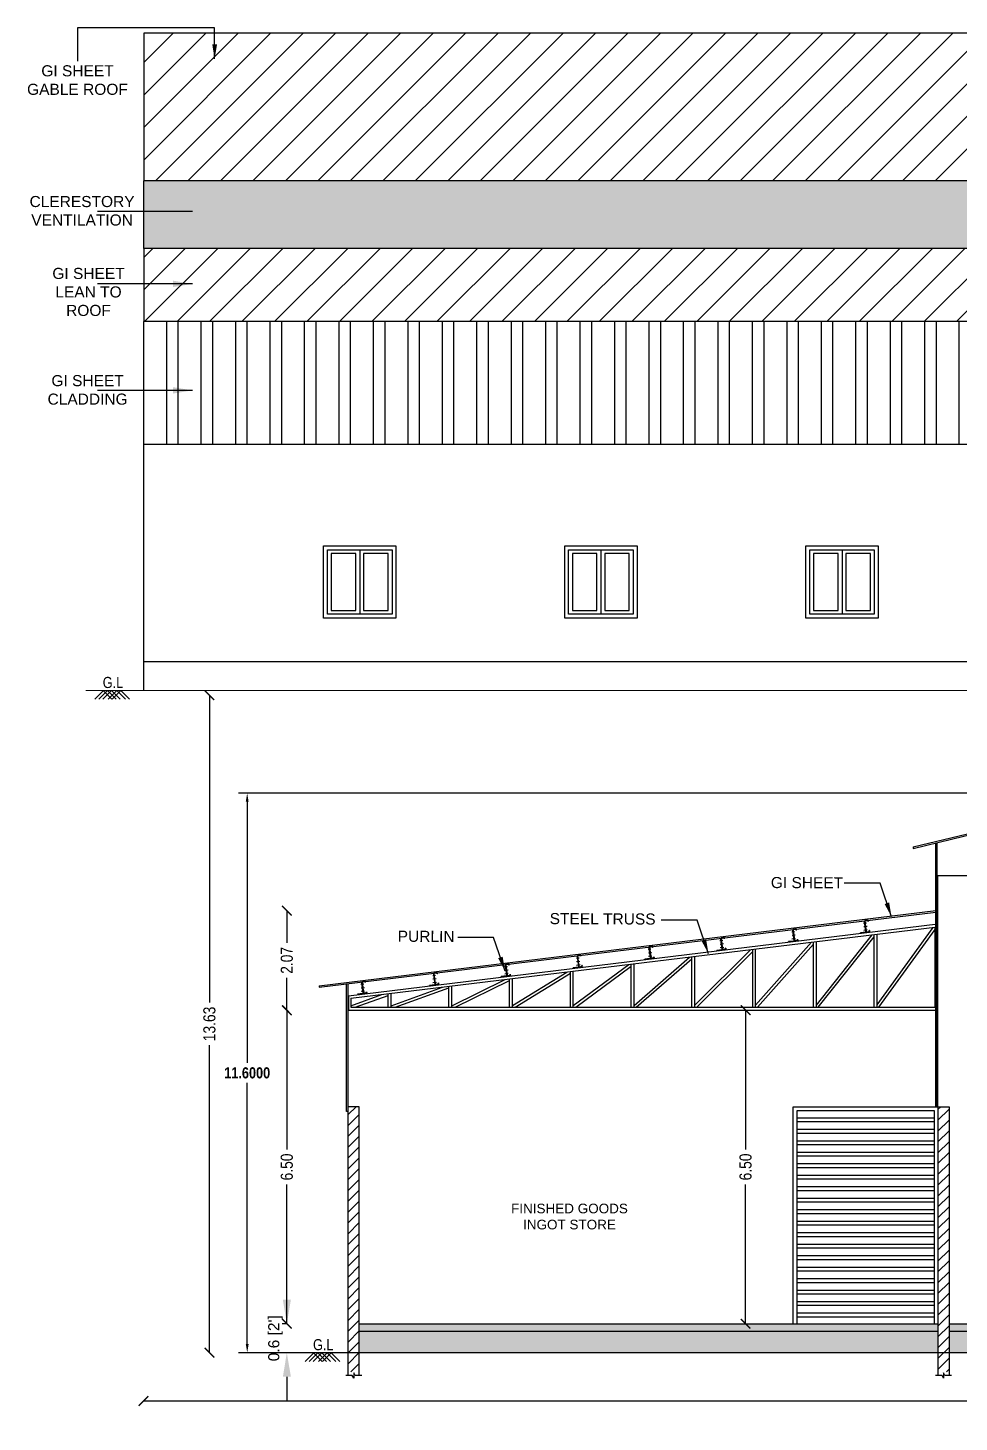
# Model space of a CAD drawing. Header units: metres. Extents: x -488 to 4759, y 38 to 2071.
# Drawn here: x 1116.27 to 1135.58, y 183.23 to 212.13 of the extents above; entities that cross this region are included whole.
import ezdxf

# ---------------------------------------------------------------- set-up
doc = ezdxf.new("R2010")
doc.units = ezdxf.units.M
doc.header["$MEASUREMENT"] = 0
doc.linetypes.add('DOT2', pattern=[0.125, 0, -0.125])
for name, color, linetype in [('0 @ 1', 7, 'Continuous'), ('BLK_1_HT_OF_BLDG', 5, 'Continuous'), ('BLK_1_PLINTH_HEIGHT', 7, 'Continuous')]:
    doc.layers.add(name, color=color, linetype=linetype)
doc.styles.add('2', font='swissc.ttf', dxfattribs={"height": 0.23})
doc.styles.add('Arial narrow 0.2m', font='ARIALN.TTF', dxfattribs={"height": 0.35})
doc.styles.add('CODE', font='swissc.ttf', dxfattribs={"height": 0.25})
doc.styles.add('sa1', font='', dxfattribs={"height": 72})
doc.styles.get("Standard").update_dxf_attribs({"font": 'arial.ttf', "height": 0.23})
doc.styles.get('sa1').set_extended_font_data('Abadi MT Condensed Light')
doc.dimstyles.new('OUTER', dxfattribs={"dimscale": 0, "dimtxt": 0.3, "dimasz": 0.18, "dimexe": 0.18, "dimexo": 0.0625, "dimgap": 0.09, "dimtad": 0, "dimzin": 0, "dimdsep": 46, "dimtxsty": 'CODE', "dimcen": 0.09, "dimse1": 1, "dimse2": 1, "dimclrd": 8, "dimclrt": 1, "dimadec": 0, "dimazin": 0, "dimtfac": 1, "dimtofl": 0, "dimtmove": 0, "dimatfit": 3, "dimfxl": 0, "dimtolj": 1, "dimtzin": 0, "dimarcsym": 0})
doc.dimstyles.new('size 0.2m', dxfattribs={"dimtxt": 0.35, "dimasz": 0.15, "dimexe": 0.15, "dimexo": 0.1, "dimgap": 0.05, "dimtad": 1, "dimtoh": 1, "dimdsep": 46, "dimtxsty": 'Arial narrow 0.2m', "dimblk": 'OBLIQUE', "dimcen": 0.15, "dimse1": 1, "dimse2": 1, "dimclrd": 251, "dimclrt": 47, "dimadec": 0, "dimazin": 0, "dimtfac": 1, "dimtmove": 1, "dimatfit": 3, "dimfxl": 0, "dimarcsym": 0})
doc.dimstyles.new('STANDARD$0', dxfattribs={"dimtxt": 0.23, "dimasz": 3, "dimexe": 3, "dimexo": 1, "dimgap": 1.5, "dimtad": 1, "dimdec": 1, "dimzin": 1, "dimdsep": 46, "dimlunit": 4, "dimtxsty": 'Standard', "dimblk": 'OBLIQUE', "dimcen": 0.09375, "dimdle": 1, "dimclrd": 8, "dimclre": 8, "dimclrt": 7, "dimadec": 1, "dimazin": 0, "dimtfac": 1, "dimtdec": 1, "dimtix": 1, "dimtmove": 2, "dimatfit": 3, "dimldrblk": 'ARCHTICK', "dimfxl": 0, "dimfrac": 2, "dimtolj": 1, "dimtzin": 0, "dimarcsym": 0})

# ---------------------------------------------------------------- blocks, each defined once
blk = doc.blocks.new('_ArchTick')
at = {"const_width": 0.15}
blk.add_lwpolyline([(-0.5, -0.5), (0.5, 0.5)], dxfattribs=at)
blk = doc.blocks.new('*D174')
at = {"color": 0, "lineweight": -2}
for p, q in [((1118.667, 183.668), (1155.042, 183.668)), ((1192.317, 183.668), (1155.942, 183.668))]:
    blk.add_line(p, q, dxfattribs=at)
at = {"layer": 'Defpoints', "color": 0, "lineweight": -2}
for p in [(1192.317, 183.668), (1118.667, 179.304), (1192.317, 179.304)]:
    blk.add_point(p, dxfattribs=at)
at = {"color": 0, "lineweight": -2, "xscale": 0.2, "yscale": 0.2, "zscale": 0.2, "rotation": 180}
blk.add_blockref('_ArchTick', (1118.667, 183.668), dxfattribs=at)
at = {"color": 0, "lineweight": -2, "xscale": 0.2, "yscale": 0.2, "zscale": 0.2}
blk.add_blockref('_ArchTick', (1192.317, 183.668), dxfattribs=at)
at = {"color": 0, "lineweight": -2, "insert": (1155.492, 183.668), "char_height": 0.25, "attachment_point": 5, "style": 'CODE'}
blk.add_mtext('\\A1;{\\fSwis721 Cn BT|b1|i0|c0|p34;73.65}', dxfattribs=at)
blk = doc.blocks.new('_OBLIQUE')
at = {"color": 0, "linetype": 'ByBlock'}
blk.add_line((-0.5, -0.5), (0.5, 0.5), dxfattribs=at)
blk = doc.blocks.new('*D175')
at = {"color": 0, "lineweight": -2}
for p, q in [((1121.637, 191.769), (1121.637, 188.883)), ((1121.637, 185.269), (1121.637, 188.154))]:
    blk.add_line(p, q, dxfattribs=at)
at = {"layer": 'Defpoints', "color": 0, "lineweight": -2}
for p in [(1121.637, 191.769), (1122.907, 191.769), (1123.392, 185.269)]:
    blk.add_point(p, dxfattribs=at)
at = {"color": 0, "lineweight": -2, "xscale": 0.2, "yscale": 0.2, "zscale": 0.2}
for p, rotation in [((1121.637, 191.769), 90), ((1121.637, 185.269), 270)]:
    blk.add_blockref('_ArchTick', p, dxfattribs=dict(at, rotation=rotation))
at = {"color": 0, "lineweight": -2, "insert": (1121.637, 188.519), "char_height": 0.25, "attachment_point": 5, "rotation": 90, "style": 'CODE'}
blk.add_mtext('\\A1;6.50', dxfattribs=at)
blk = doc.blocks.new('*D176')
at = {"color": 0, "lineweight": -2}
for p, q in [((1121.637, 193.835), (1121.637, 193.166)), ((1121.637, 191.769), (1121.637, 192.437))]:
    blk.add_line(p, q, dxfattribs=at)
at = {"layer": 'Defpoints', "color": 0, "lineweight": -2}
for p in [(1121.637, 193.835), (1135.094, 193.835), (1122.907, 191.769)]:
    blk.add_point(p, dxfattribs=at)
at = {"color": 0, "lineweight": -2, "xscale": 0.2, "yscale": 0.2, "zscale": 0.2}
for p, rotation in [((1121.637, 193.835), 90), ((1121.637, 191.769), 270)]:
    blk.add_blockref('_ArchTick', p, dxfattribs=dict(at, rotation=rotation))
at = {"color": 0, "lineweight": -2, "insert": (1121.637, 192.802), "char_height": 0.25, "attachment_point": 5, "rotation": 90, "style": 'CODE'}
blk.add_mtext('\\A1;2.07', dxfattribs=at)
blk = doc.blocks.new('*D177')
at = {"color": 0, "lineweight": -2}
for p, q in [((1120.032, 198.299), (1120.032, 191.926)), ((1120.032, 184.669), (1120.032, 191.042))]:
    blk.add_line(p, q, dxfattribs=at)
at = {"layer": 'Defpoints', "color": 0, "lineweight": -2}
for p in [(1147.617, 198.299), (1120.032, 184.669), (1147.617, 184.669)]:
    blk.add_point(p, dxfattribs=at)
at = {"color": 0, "lineweight": -2, "xscale": 0.2, "yscale": 0.2, "zscale": 0.2}
for p, rotation in [((1120.032, 198.299), 90), ((1120.032, 184.669), 270)]:
    blk.add_blockref('_ArchTick', p, dxfattribs=dict(at, rotation=rotation))
at = {"color": 0, "lineweight": -2, "insert": (1120.032, 191.484), "char_height": 0.25, "attachment_point": 5, "rotation": 90, "style": 'CODE'}
blk.add_mtext('\\A1;13.63', dxfattribs=at)
blk = doc.blocks.new('*D10')
at = {"layer": 'BLK_1_PLINTH_HEIGHT', "color": 4, "lineweight": -2, "ltscale": 400}
for p, q in [((1121.637, 185.769), (1121.637, 186.269)), ((1121.637, 184.169), (1121.637, 183.669))]:
    blk.add_line(p, q, dxfattribs=at)
at = {"layer": 'BLK_1_PLINTH_HEIGHT', "color": 0, "linetype": 'DOT2', "lineweight": -2, "ltscale": 400}
for p, q in [((1121.637, 185.269), (1121.457, 185.269)), ((1121.637, 184.669), (1121.457, 184.669))]:
    blk.add_line(p, q, dxfattribs=at)
at = {"layer": 'BLK_1_PLINTH_HEIGHT', "color": 4, "lineweight": -2, "ltscale": 400}
for points in [[(1121.554, 185.769), (1121.721, 185.769), (1121.637, 185.269)], [(1121.554, 184.169), (1121.721, 184.169), (1121.637, 184.669)]]:
    blk.add_solid(points, dxfattribs=at)
at = {"layer": 'Defpoints', "color": 0, "lineweight": -2, "ltscale": 400}
for p in [(1123.397, 185.269), (1121.637, 184.669), (1122.339, 184.669)]:
    blk.add_point(p, dxfattribs=at)
at = {"layer": 'BLK_1_PLINTH_HEIGHT', "color": 1, "lineweight": 0, "ltscale": 400, "insert": (1121.4, 184.969), "char_height": 0.23, "attachment_point": 5, "rotation": 90}
blk.add_mtext("0.6 [2']", dxfattribs=at)
blk = doc.blocks.new('*D11')
at = {"layer": 'BLK_1_HT_OF_BLDG', "color": 0, "lineweight": -2}
for p, q in [((1147.554, 196.269), (1120.635, 196.269)), ((1120.815, 196.089), (1120.815, 190.677)), ((1120.815, 184.849), (1120.815, 190.261)), ((1147.554, 184.669), (1120.635, 184.669))]:
    blk.add_line(p, q, dxfattribs=at)
for points in [[(1120.785, 196.089), (1120.845, 196.089), (1120.815, 196.269)], [(1120.785, 184.849), (1120.845, 184.849), (1120.815, 184.669)]]:
    blk.add_solid(points, dxfattribs=at)
at = {"layer": 'Defpoints', "color": 0, "lineweight": -2}
for p in [(1147.617, 196.269), (1120.815, 184.669), (1147.617, 184.669)]:
    blk.add_point(p, dxfattribs=at)
at = {"layer": 'BLK_1_HT_OF_BLDG', "color": 0, "lineweight": 0, "insert": (1120.815, 190.469), "char_height": 0.23, "attachment_point": 5}
blk.add_mtext('\\A1;{\\fSwis721 Cn BT|b1|i0|c0|p34;11.6000}', dxfattribs=at)
blk = doc.blocks.new('*D185')
at = {"color": 0, "lineweight": -2}
for p, q in [((1131.148, 191.769), (1131.148, 188.883)), ((1131.148, 185.269), (1131.148, 188.154))]:
    blk.add_line(p, q, dxfattribs=at)
at = {"layer": 'Defpoints', "color": 0, "lineweight": -2}
for p in [(1131.148, 191.769), (1131.148, 185.269), (1131.148, 185.269)]:
    blk.add_point(p, dxfattribs=at)
at = {"color": 0, "lineweight": -2, "xscale": 0.2, "yscale": 0.2, "zscale": 0.2}
for p, rotation in [((1131.148, 191.769), 90), ((1131.148, 185.269), 270)]:
    blk.add_blockref('_ArchTick', p, dxfattribs=dict(at, rotation=rotation))
at = {"color": 0, "lineweight": -2, "insert": (1131.148, 188.519), "char_height": 0.25, "attachment_point": 5, "rotation": 90, "style": 'CODE'}
blk.add_mtext('\\A1;6.50', dxfattribs=at)

msp = doc.modelspace()

# ---------------------------------------------------------------- hatches: boundary and pattern name
h = msp.add_hatch()
h.set_pattern_fill('ANSI31', color=256, scale=0.15)
h.set_pattern_definition([(45, (770.21773, 172.78225), (-0.3367596, 0.3367596), [])])
h.paths.add_polyline_path([(1192.31717, 207.56159), (1118.66857, 207.56159), (1118.66857, 206.0438), (1192.31717, 206.0438)])
h.paths.add_polyline_path([(1118.66857, 212.02648), (1118.66857, 208.96361), (1192.31717, 208.96361), (1192.31717, 212.02648)])
h = msp.add_hatch()
h.set_pattern_fill('HEX', color=256, scale=0.1)
h.set_pattern_definition([(0, (1297.85915, 177.25016), (0, 0.5499261), [0.3175, -0.635]), (120, (1297.85915, 177.25016), (-0.47625, -0.274963), [0.3175, -0.635]), (60, (1298.17665, 177.25016), (-0.47625, 0.274963), [0.3175, -0.635])])
h.paths.add_polyline_path([(1118.66857, 208.96361), (1192.31717, 208.96361), (1192.31717, 207.56159), (1118.66857, 207.56159)])
h = msp.add_hatch()
h.set_pattern_fill('ANSI32', color=256, scale=0.075, angle=45)
h.set_pattern_definition([(90, (1297.7419, 177.29616), (-0.714375, 1e-16), []), (90, (1297.98004, 177.5343), (-0.714375, 1e-16), [])])
h.paths.add_polyline_path([(1118.66857, 206.0438), (1142.37717, 206.0438), (1142.37717, 203.49561), (1118.66857, 203.49561)])
h.paths.add_polyline_path([(1148.37717, 206.0438), (1192.31717, 206.0438), (1192.31717, 203.49561), (1148.37717, 203.49561)])
at = {"lineweight": -2}
h = msp.add_hatch(dxfattribs=at)
h.set_pattern_fill('ANSI31', color=256, scale=0.05)
h.set_pattern_definition([(45, (1129.13165, 115.23146), (-0.1122532, 0.1122532), [])])
h.paths.add_polyline_path([(1123.13665, 185.26859), (1122.90665, 185.26859), (1122.90665, 184.27203), (1123.13665, 184.27203)])
h.paths.add_polyline_path([(1135.36665, 185.26859), (1135.13665, 185.26859), (1135.13665, 184.27483), (1135.36665, 184.27483)])
h.paths.add_polyline_path([(1160.09665, 185.26859), (1159.86665, 185.26859), (1159.86665, 184.27361), (1160.09665, 184.27361)])
h.paths.add_polyline_path([(1179.59665, 185.26859), (1179.36665, 185.26859), (1179.36665, 184.29369), (1179.59665, 184.29369)])
h.paths.add_polyline_path([(1179.59665, 189.76859), (1179.36665, 189.76859), (1179.36665, 185.26859), (1179.59665, 185.26859)])
h.paths.add_polyline_path([(1185.82665, 185.26859), (1185.59665, 185.26859), (1185.59665, 184.26898), (1185.82665, 184.26898)])
h.paths.add_polyline_path([(1123.13665, 189.76859), (1122.90665, 189.76859), (1122.90665, 185.26859), (1123.13665, 185.26859)])
h.paths.add_polyline_path([(1135.36665, 189.7686), (1135.13665, 189.76859), (1135.13665, 185.26859), (1135.36665, 185.2686)])
h.paths.add_polyline_path([(1185.82665, 189.76859), (1185.59665, 189.76859), (1185.59665, 185.26859), (1185.82665, 185.26859)])
h.paths.add_polyline_path([(1160.09665, 189.76859), (1159.86665, 189.76859), (1159.86665, 185.26859), (1160.09665, 185.26859)])
h = msp.add_hatch(dxfattribs=at)
h.set_pattern_fill('AR-CONC', color=256, scale=0.0025)
h.set_pattern_definition([(50, (776.07946, 81.37365), (0.45546167, -0.0398477), [0.047625, -0.523875]), (355, (776.07946, 81.37365), (-0.08810855, 0.4776421), [0.0381, -0.41910146]), (100.45144, (776.1174, 81.37033), (0.3673531, 0.4377944), [0.040475, -0.4452256]), (46.1842, (776.07946, 81.50065), (0.6776976, -0.1051058), [0.0714375, -0.7858125]), (96.63556, (776.13594, 81.4919), (0.5935103, 0.6185653), [0.0607126, -0.667839]), (351.18415, (776.07946, 81.50065), (0.5935103, 0.6185653), [0.0571499, -0.6286493]), (21, (776.14296, 81.4689), (0.37903598, -0.255663), [0.047625, -0.523875]), (326, (776.14296, 81.4689), (0.15450507, 0.4604699), [0.0381, -0.4191]), (71.45144, (776.17455, 81.4476), (0.53354105, 0.2048069), [0.040475, -0.44522484]), (37.5, (776.07946, 81.37365), (0.00772151, 0.2113876), [0, -0.41402, 0, -0.42545, 0, -0.4206875]), (7.5, (776.07946, 81.37365), (0.16704916, 0.25045144), [0, -0.24257, 0, -0.404495, 0, -0.1603375]), (327.5, (775.93786, 81.37365), (0.33897649, -0.01432186), [0, -0.15875, 0, -0.4953, 0, -0.657225]), (317.5, (775.87436, 81.37365), (0.37032295, 0.06356623), [0, -0.206375, 0, -0.32893, 0, -0.466725])])
h.paths.add_polyline_path([(1179.59665, 185.26859), (1179.59665, 185.11859), (1185.59665, 185.11859), (1185.59665, 185.26859)])
h.paths.add_polyline_path([(1160.09665, 185.26859), (1160.09665, 185.11859), (1179.36665, 185.11859), (1179.36665, 185.26859)])
h.paths.add_polyline_path([(1159.86665, 185.11859), (1159.86665, 185.26859), (1135.36665, 185.26859), (1135.36665, 185.11859)])
h.paths.add_polyline_path([(1123.13525, 185.26859), (1123.13525, 185.11859), (1135.13665, 185.11859), (1135.13665, 185.26859)])
h = msp.add_hatch(dxfattribs=at)
h.set_pattern_fill('AR-SAND', color=256, scale=0.0025)
h.set_pattern_definition([(37.5, (776.07946, 81.37365), (-0.004000078, 0.12235331), [0, -0.09652, 0, -0.10795, 0, -0.1031875]), (7.5, (776.07946, 81.37365), (0.11238082, 0.179206275), [0, -0.05207, 0, -0.086995, 0, -0.0333375]), (327.5, (776.00136, 81.37365), (0.197748093, 0.000359296), [0, -0.03175, 0, -0.1143, 0, -0.149225]), (317.5, (776.00136, 81.37365), (0.19088911, 0.05573233), [0, -0.015875, 0, -0.07493, 0, -0.085725])])
h.paths.add_polyline_path([(1185.59665, 184.66859), (1185.59665, 185.11859), (1179.59665, 185.11859), (1179.59665, 184.66859)])
h.paths.add_polyline_path([(1179.36665, 184.66859), (1179.36665, 185.11859), (1159.86665, 185.11859), (1159.86665, 184.66859)])
h.paths.add_polyline_path([(1160.09665, 184.66859), (1160.09665, 185.11859), (1135.36665, 185.11859), (1135.36665, 184.66859)])
h.paths.add_polyline_path([(1135.13665, 184.66859), (1135.13665, 185.11859), (1123.13525, 185.11859), (1123.13525, 184.66859)])

# ---------------------------------------------------------------- linework, layer by layer
for p, q in [((1192.31717, 212.02648), (1118.66857, 212.02648)), ((1118.66857, 212.02648), (1118.66857, 208.96361)), ((1118.66857, 207.56159), (1118.66857, 208.96361)), ((1192.31717, 208.96361), (1118.66857, 208.96361)), ((1192.31717, 207.56159), (1118.66857, 207.56159)), ((1118.66857, 207.56159), (1118.66857, 206.0438)), ((1192.31717, 206.0438), (1118.66857, 206.0438)), ((1192.31717, 206.0438), (1118.66857, 206.0438)), ((1118.66857, 203.49561), (1118.66857, 206.0438)), ((1118.66857, 198.39561), (1118.66857, 203.49561)), ((1142.37717, 203.49561), (1118.66857, 203.49561)), ((1123.14717, 201.31561), (1123.14717, 199.97561)), ((1128.14717, 201.31561), (1128.14717, 199.97561)), ((1133.14717, 201.31561), (1133.14717, 199.97561)), ((1118.66857, 198.99561), (1192.31717, 198.99561)), ((1134.6258, 195.15419), (1147.61666, 198.29946)), ((1134.6258, 195.12332), (1147.61665, 198.26859)), ((1134.6258, 195.15419), (1134.6258, 195.12332)), ((1135.09364, 189.76859), (1135.09364, 195.23659)), ((1135.12364, 189.76859), (1135.12364, 195.24386)), ((1136.13665, 194.55184), (1135.13665, 194.55184)), ((1135.13665, 189.76859), (1135.13665, 194.55184)), ((1122.30665, 192.2776), (1135.09364, 193.83457)), ((1122.30665, 192.24738), (1135.09364, 193.80434)), ((1122.91386, 192.06947), (1135.13665, 193.55774)), ((1122.96667, 192.01546), (1135.12945, 193.49642)), ((1132.10636, 193.39434), (1132.16499, 193.40148)), ((1132.12009, 193.4323), (1132.12963, 193.43346)), ((1132.12009, 193.4323), (1132.14795, 193.2035)), ((1132.19968, 193.45408), (1132.12818, 193.44537)), ((1132.12818, 193.44537), (1132.15865, 193.19513)), ((1132.12818, 193.44537), (1132.15865, 193.19513)), ((1132.19638, 193.44987), (1132.13239, 193.44208)), ((1132.13239, 193.44208), (1132.16049, 193.21126)), ((1132.19882, 193.42979), (1132.19638, 193.44987)), ((1132.20258, 193.43025), (1132.19882, 193.42979)), ((1132.20258, 193.43025), (1132.19968, 193.45408)), ((1133.63696, 193.3848), (1133.52733, 193.37146)), ((1133.52849, 193.36192), (1133.52733, 193.37146)), ((1133.64765, 193.37643), (1133.52849, 193.36192)), ((1133.59537, 193.57565), (1133.65399, 193.58279)), ((1133.59923, 193.431), (1133.67233, 193.4399)), ((1133.60079, 193.50375), (1133.66822, 193.51196)), ((1133.6091, 193.6136), (1133.61863, 193.61476)), ((1133.6091, 193.6136), (1133.63696, 193.3848)), ((1133.68868, 193.63538), (1133.61718, 193.62668)), ((1133.61718, 193.62668), (1133.64765, 193.37643)), ((1133.61718, 193.62668), (1133.64765, 193.37643)), ((1133.68538, 193.63117), (1133.62139, 193.62338)), ((1133.62139, 193.62338), (1133.6495, 193.39256)), ((1133.7177, 193.39705), (1133.6462, 193.38835)), ((1133.6495, 193.39256), (1133.71349, 193.40035)), ((1133.68783, 193.61109), (1133.68538, 193.63117)), ((1133.69158, 193.61155), (1133.68783, 193.61109)), ((1133.69158, 193.61155), (1133.68868, 193.63538)), ((1133.7148, 193.42089), (1133.71104, 193.42043)), ((1133.71349, 193.40035), (1133.71104, 193.42043)), ((1133.7148, 193.42089), (1133.7177, 193.39705)), ((1133.87663, 191.87985), (1135.03605, 193.48504)), ((1133.91364, 191.82861), (1135.07663, 193.43875)), ((1135.07663, 191.82861), (1135.07663, 193.48998)), ((1135.12945, 191.77579), (1135.12945, 193.49642)), ((1129.14209, 193.06969), (1129.15162, 193.07085)), ((1129.14209, 193.06969), (1129.16995, 192.84089)), ((1129.22167, 193.09147), (1129.15017, 193.08277)), ((1129.15017, 193.08277), (1129.18064, 192.83252)), ((1129.15017, 193.08277), (1129.18064, 192.83252)), ((1129.21837, 193.08726), (1129.15438, 193.07947)), ((1129.15438, 193.07947), (1129.18249, 192.84865)), ((1129.22082, 193.06718), (1129.21837, 193.08726)), ((1129.22457, 193.06764), (1129.22167, 193.09147)), ((1130.61736, 193.21304), (1130.67598, 193.22018)), ((1130.62122, 193.06839), (1130.69432, 193.0773)), ((1130.62279, 193.14114), (1130.69021, 193.14935)), ((1130.63109, 193.25099), (1130.64063, 193.25215)), ((1130.63109, 193.25099), (1130.65895, 193.0222)), ((1130.71067, 193.27277), (1130.63917, 193.26407)), ((1130.63917, 193.26407), (1130.66964, 193.01383)), ((1130.63917, 193.26407), (1130.66964, 193.01383)), ((1130.70738, 193.26856), (1130.64338, 193.26077)), ((1130.64338, 193.26077), (1130.67149, 193.02995)), ((1130.70982, 193.24849), (1130.70738, 193.26856)), ((1130.71357, 193.24894), (1130.70982, 193.24849)), ((1130.71357, 193.24894), (1130.71067, 193.27277)), ((1131.35659, 191.87385), (1132.51166, 193.17767)), ((1131.39667, 191.82861), (1132.55659, 193.1379)), ((1132.14795, 193.2035), (1132.03832, 193.19015)), ((1132.03948, 193.18062), (1132.03832, 193.19015)), ((1132.15865, 193.19513), (1132.03948, 193.18062)), ((1132.11023, 193.2497), (1132.18333, 193.2586)), ((1132.11179, 193.32245), (1132.17922, 193.33066)), ((1132.22869, 193.21575), (1132.1572, 193.20705)), ((1132.16049, 193.21126), (1132.22448, 193.21905)), ((1132.22579, 193.23958), (1132.22204, 193.23913)), ((1132.22448, 193.21905), (1132.22204, 193.23913)), ((1132.22579, 193.23958), (1132.22869, 193.21575)), ((1132.55659, 191.82861), (1132.55659, 193.18314)), ((1132.61661, 191.87679), (1133.77416, 193.33139)), ((1132.61661, 191.82861), (1132.61661, 193.19045)), ((1132.65495, 191.82861), (1133.81661, 193.28838)), ((1133.81661, 191.82861), (1133.81661, 193.33656)), ((1133.87663, 191.82861), (1133.87663, 193.34387)), ((1135.13665, 191.76859), (1135.13665, 193.26859)), ((1127.63936, 192.85043), (1127.69798, 192.85757)), ((1127.64478, 192.77854), (1127.71221, 192.78675)), ((1127.65309, 192.88839), (1127.66262, 192.88955)), ((1127.65309, 192.88839), (1127.68094, 192.65959)), ((1127.73267, 192.91017), (1127.66117, 192.90146)), ((1127.66117, 192.90146), (1127.69164, 192.65122)), ((1127.66117, 192.90146), (1127.69164, 192.65122)), ((1127.72937, 192.90596), (1127.66538, 192.89817)), ((1127.66538, 192.89817), (1127.69348, 192.66735)), ((1127.73182, 192.88588), (1127.72937, 192.90596)), ((1127.73557, 192.88634), (1127.73182, 192.88588)), ((1127.73557, 192.88634), (1127.73267, 192.91017)), ((1128.83654, 191.86844), (1129.98354, 192.86984)), ((1128.88216, 191.82861), (1130.03654, 192.83647)), ((1129.16995, 192.84089), (1129.06032, 192.82755)), ((1129.06148, 192.81801), (1129.06032, 192.82755)), ((1129.18064, 192.83252), (1129.06148, 192.81801)), ((1129.12836, 193.03174), (1129.18698, 193.03888)), ((1129.13222, 192.88709), (1129.20532, 192.89599)), ((1129.13379, 192.95984), (1129.20121, 192.96805)), ((1129.25069, 192.85314), (1129.17919, 192.84444)), ((1129.18249, 192.84865), (1129.24648, 192.85644)), ((1129.22457, 193.06764), (1129.22082, 193.06718)), ((1129.24779, 192.87698), (1129.24403, 192.87652)), ((1129.24648, 192.85644), (1129.24403, 192.87652)), ((1129.24779, 192.87698), (1129.25069, 192.85314)), ((1130.03654, 191.82861), (1130.03654, 192.87629)), ((1130.09656, 191.87106), (1131.24828, 193.02384)), ((1130.09656, 191.82861), (1130.09656, 192.8836)), ((1130.13897, 191.82861), (1131.29656, 192.98727)), ((1130.65895, 193.0222), (1130.54932, 193.00885)), ((1130.55048, 192.99932), (1130.54932, 193.00885)), ((1130.66964, 193.01383), (1130.55048, 192.99932)), ((1130.73969, 193.03445), (1130.66819, 193.02574)), ((1130.67149, 193.02995), (1130.73548, 193.03774)), ((1130.73679, 193.05828), (1130.73304, 193.05782)), ((1130.73548, 193.03774), (1130.73304, 193.05782)), ((1130.73679, 193.05828), (1130.73969, 193.03445)), ((1131.29656, 191.82861), (1131.29656, 193.02972)), ((1131.35659, 191.82861), (1131.35659, 193.03703)), ((1124.66135, 192.48783), (1124.71997, 192.49497)), ((1124.67508, 192.52578), (1124.68461, 192.52694)), ((1124.67508, 192.52578), (1124.70294, 192.29698)), ((1124.75466, 192.54756), (1124.68316, 192.53886)), ((1124.68316, 192.53886), (1124.71363, 192.28861)), ((1124.68316, 192.53886), (1124.71363, 192.28861)), ((1124.75136, 192.54335), (1124.68737, 192.53556)), ((1124.68737, 192.53556), (1124.71548, 192.30474)), ((1124.75381, 192.52327), (1124.75136, 192.54335)), ((1124.75756, 192.52373), (1124.75381, 192.52327)), ((1124.75756, 192.52373), (1124.75466, 192.54756)), ((1126.15035, 192.66913), (1126.20898, 192.67627)), ((1126.15421, 192.52448), (1126.22732, 192.53339)), ((1126.15578, 192.59723), (1126.22321, 192.60544)), ((1126.16408, 192.70708), (1126.17362, 192.70824)), ((1126.16408, 192.70708), (1126.19194, 192.47829)), ((1126.24366, 192.72886), (1126.17217, 192.72016)), ((1126.17217, 192.72016), (1126.20264, 192.46992)), ((1126.17217, 192.72016), (1126.20264, 192.46992)), ((1126.24037, 192.72465), (1126.17638, 192.71686)), ((1126.17638, 192.71686), (1126.20448, 192.48604)), ((1126.27268, 192.49054), (1126.20119, 192.48183)), ((1126.20448, 192.48604), (1126.26847, 192.49383)), ((1126.24281, 192.70457), (1126.24037, 192.72465)), ((1126.24657, 192.70503), (1126.24281, 192.70457)), ((1126.24657, 192.70503), (1126.24366, 192.72886)), ((1126.26978, 192.51437), (1126.26603, 192.51391)), ((1126.26847, 192.49383), (1126.26603, 192.51391)), ((1126.26978, 192.51437), (1126.27268, 192.49054)), ((1126.3165, 191.86387), (1127.44536, 192.56079)), ((1126.37361, 191.82861), (1127.5165, 192.53419)), ((1127.5165, 191.82861), (1127.5165, 192.56945)), ((1127.68094, 192.65959), (1127.57131, 192.64624)), ((1127.57248, 192.63671), (1127.57131, 192.64624)), ((1127.69164, 192.65122), (1127.57248, 192.63671)), ((1127.57652, 191.86593), (1128.72694, 192.71684)), ((1127.57652, 191.82861), (1127.57652, 192.57676)), ((1127.62697, 191.82861), (1128.77652, 192.67888)), ((1127.64322, 192.70579), (1127.71632, 192.71469)), ((1127.76169, 192.67184), (1127.69019, 192.66313)), ((1127.69348, 192.66735), (1127.75748, 192.67514)), ((1127.75878, 192.69567), (1127.75503, 192.69522)), ((1127.75748, 192.67514), (1127.75503, 192.69522)), ((1127.75878, 192.69567), (1127.76169, 192.67184)), ((1128.77652, 191.82861), (1128.77652, 192.72287)), ((1128.83654, 191.82861), (1128.83654, 192.73018)), ((1122.30665, 192.2776), (1122.30665, 192.24738)), ((1122.87665, 189.66859), (1122.87665, 192.31678)), ((1122.90665, 189.76655), (1122.90665, 192.32044)), ((1123.17235, 192.30652), (1123.23097, 192.31366)), ((1123.17778, 192.23463), (1123.2452, 192.24284)), ((1123.18608, 192.34448), (1123.19561, 192.34564)), ((1123.18608, 192.34448), (1123.21394, 192.11568)), ((1123.26566, 192.36626), (1123.19416, 192.35755)), ((1123.19416, 192.35755), (1123.22463, 192.10731)), ((1123.19416, 192.35755), (1123.22463, 192.10731)), ((1123.26236, 192.36205), (1123.19837, 192.35426)), ((1123.19837, 192.35426), (1123.22648, 192.12344)), ((1123.26481, 192.34197), (1123.26236, 192.36205)), ((1123.26856, 192.34243), (1123.26481, 192.34197)), ((1123.26856, 192.34243), (1123.26566, 192.36626)), ((1123.79646, 191.86051), (1124.86348, 192.24641)), ((1123.88466, 191.82861), (1124.99646, 192.2307)), ((1124.70294, 192.29698), (1124.59331, 192.28364)), ((1124.59447, 192.2741), (1124.59331, 192.28364)), ((1124.71363, 192.28861), (1124.59447, 192.2741)), ((1124.66521, 192.34318), (1124.73831, 192.35208)), ((1124.66678, 192.41593), (1124.7342, 192.42414)), ((1124.78368, 192.30923), (1124.71218, 192.30053)), ((1124.71548, 192.30474), (1124.77947, 192.31253)), ((1124.78078, 192.33307), (1124.77703, 192.33261)), ((1124.77947, 192.31253), (1124.77703, 192.33261)), ((1124.78078, 192.33307), (1124.78368, 192.30923)), ((1124.99646, 191.82861), (1124.99646, 192.26261)), ((1125.05648, 191.86201), (1126.16565, 192.40497)), ((1125.05648, 191.82861), (1125.05648, 192.26991)), ((1125.12471, 191.82861), (1126.25648, 192.38263)), ((1126.19194, 192.47829), (1126.08231, 192.46494)), ((1126.08347, 192.45541), (1126.08231, 192.46494)), ((1126.20264, 192.46992), (1126.08347, 192.45541)), ((1126.25648, 191.82861), (1126.25648, 192.41603)), ((1126.3165, 191.82861), (1126.3165, 192.42334)), ((1122.90665, 192.0162), (1122.90665, 191.76859)), ((1122.91386, 192.06947), (1122.91386, 191.76859)), ((1122.96667, 191.86054), (1123.60489, 192.09317)), ((1122.96667, 192.01546), (1122.96667, 191.82861)), ((1123.05428, 191.82861), (1123.73643, 192.07725)), ((1123.21394, 192.11568), (1123.10431, 192.10233)), ((1123.10547, 192.0928), (1123.10431, 192.10233)), ((1123.22463, 192.10731), (1123.10547, 192.0928)), ((1123.17621, 192.16188), (1123.24931, 192.17078)), ((1123.29468, 192.12793), (1123.22318, 192.11922)), ((1123.22648, 192.12344), (1123.29047, 192.13123)), ((1123.29178, 192.15176), (1123.28802, 192.15131)), ((1123.29047, 192.13123), (1123.28802, 192.15131)), ((1123.29178, 192.15176), (1123.29468, 192.12793)), ((1123.73643, 191.82861), (1123.73643, 192.10918)), ((1123.79646, 191.82861), (1123.79646, 192.11649)), ((1122.91386, 191.76859), (1135.13665, 191.76859)), ((1122.96667, 191.82861), (1135.07663, 191.82861)), ((1122.90665, 189.66859), (1122.87665, 189.66859)), ((1122.90665, 184.19631), (1122.90665, 189.76859)), ((1123.13665, 189.76859), (1122.90665, 189.76859)), ((1123.13665, 184.19631), (1123.13665, 189.76859)), ((1132.13665, 185.26859), (1132.13665, 189.76859)), ((1132.13665, 189.76859), (1135.13665, 189.76859)), ((1132.21665, 185.26859), (1132.21665, 189.68859)), ((1132.21665, 189.68859), (1135.05665, 189.68859)), ((1135.05665, 189.68859), (1135.05665, 185.26859)), ((1135.13665, 189.76859), (1135.13665, 184.19631)), ((1135.13665, 189.76859), (1135.36665, 189.76859)), ((1135.36665, 189.76859), (1135.36665, 184.19631)), ((1132.21665, 189.5405), (1135.05665, 189.5405)), ((1132.21665, 189.46113), (1135.05665, 189.46113)), ((1132.21665, 189.30238), (1135.05665, 189.30238)), ((1132.21665, 189.223), (1135.05665, 189.223)), ((1132.21665, 189.06425), (1135.05665, 189.06425)), ((1132.21665, 188.98488), (1135.05665, 188.98488)), ((1132.21665, 188.82613), (1135.05665, 188.82613)), ((1132.21665, 188.74675), (1135.05665, 188.74675)), ((1132.21665, 188.588), (1135.05665, 188.588)), ((1132.21665, 188.50863), (1135.05665, 188.50863)), ((1132.21665, 188.34988), (1135.05665, 188.34988)), ((1132.21665, 188.2705), (1135.05665, 188.2705)), ((1132.21665, 188.11175), (1135.05665, 188.11175)), ((1132.21665, 188.03238), (1135.05665, 188.03238)), ((1132.21665, 187.87363), (1135.05665, 187.87363)), ((1132.21665, 187.79425), (1135.05665, 187.79425)), ((1132.21665, 187.6355), (1135.05665, 187.6355)), ((1132.21665, 187.55613), (1135.05665, 187.55613)), ((1132.21665, 187.39738), (1135.05665, 187.39738)), ((1132.21665, 187.318), (1135.05665, 187.318)), ((1132.21665, 187.15925), (1135.05665, 187.15925)), ((1132.21665, 187.07988), (1135.05665, 187.07988)), ((1132.21665, 186.92113), (1135.05665, 186.92113)), ((1132.21665, 186.84175), (1135.05665, 186.84175)), ((1132.21665, 186.683), (1135.05665, 186.683)), ((1132.21665, 186.60363), (1135.05665, 186.60363)), ((1132.21665, 186.44488), (1135.05665, 186.44488)), ((1132.21665, 186.3655), (1135.05665, 186.3655)), ((1132.21665, 186.20675), (1135.05665, 186.20675)), ((1132.21665, 186.12738), (1135.05665, 186.12738)), ((1132.21665, 185.96863), (1135.05665, 185.96863)), ((1132.21665, 185.88925), (1135.05665, 185.88925)), ((1132.21665, 185.7305), (1135.05665, 185.7305)), ((1132.21665, 185.65113), (1135.05665, 185.65113)), ((1132.21665, 185.49238), (1135.05665, 185.49238)), ((1132.21665, 185.413), (1135.05665, 185.413))]:
    msp.add_line(p, q)
at = {"lineweight": 9}
for p, q in [((1117.46857, 198.39561), (1193.47777, 198.39561)), ((1121.87803, 184.66859), (1186.91841, 184.66859))]:
    msp.add_line(p, q, dxfattribs=at)
at = {"lineweight": 30, "ltscale": 0.8}
for p, q in [((1117.83405, 198.39561, 0.16795), (1117.65498, 198.21577, 0.16795)), ((1117.91737, 198.39561, 0.16795), (1117.73829, 198.21577, 0.16795)), ((1118.00415, 198.39561, 0.16795), (1117.82508, 198.21577, 0.16795)), ((1117.83058, 198.39561, 0.16795), (1118.00966, 198.21577, 0.16795)), ((1117.91737, 198.39561, 0.16795), (1118.09644, 198.21577, 0.16795)), ((1118.11429, 198.39561, 0.16795), (1117.93521, 198.21577, 0.16795)), ((1118.00068, 198.39561, 0.16795), (1118.17976, 198.21577, 0.16795)), ((1118.1976, 198.39561, 0.16795), (1118.01853, 198.21577, 0.16795)), ((1118.11082, 198.39561, 0.16795), (1118.28989, 198.21577, 0.16795)), ((1118.1976, 198.39561, 0.16795), (1118.37668, 198.21577, 0.16795)), ((1122.19449, 184.66859, 0.16795), (1122.01541, 184.48875, 0.16795)), ((1122.2778, 184.66859, 0.16795), (1122.09873, 184.48875, 0.16795)), ((1122.36458, 184.66859, 0.16795), (1122.18551, 184.48875, 0.16795)), ((1122.19101, 184.66859, 0.16795), (1122.37009, 184.48875, 0.16795)), ((1122.2778, 184.66859, 0.16795), (1122.45687, 184.48875, 0.16795)), ((1122.47472, 184.66859, 0.16795), (1122.29565, 184.48875, 0.16795)), ((1122.36111, 184.66859, 0.16795), (1122.54019, 184.48875, 0.16795)), ((1122.55804, 184.66859, 0.16795), (1122.37896, 184.48875, 0.16795)), ((1122.47125, 184.66859, 0.16795), (1122.65032, 184.48875, 0.16795)), ((1122.55804, 184.66859, 0.16795), (1122.73711, 184.48875, 0.16795))]:
    msp.add_line(p, q, dxfattribs=at)
at = {"lineweight": -2}
for p, q in [((1123.13665, 185.26859), (1135.13665, 185.26859)), ((1135.36665, 185.26859), (1159.86665, 185.26859)), ((1123.13525, 185.11859), (1135.13665, 185.11859)), ((1135.36665, 185.11859), (1159.86665, 185.11859))]:
    msp.add_line(p, q, dxfattribs=at)
for points in [[(1122.39717, 201.39561), (1123.89717, 201.39561), (1123.89717, 199.89561), (1122.39717, 199.89561)], [(1122.47717, 201.31561), (1123.81717, 201.31561), (1123.81717, 199.97561), (1122.47717, 199.97561)], [(1123.06717, 201.23561), (1122.55717, 201.23561), (1122.55717, 200.05561), (1123.06717, 200.05561)], [(1123.73717, 201.23561), (1123.22717, 201.23561), (1123.22717, 200.05561), (1123.73717, 200.05561)], [(1127.39717, 201.39561), (1128.89717, 201.39561), (1128.89717, 199.89561), (1127.39717, 199.89561)], [(1127.47717, 201.31561), (1128.81717, 201.31561), (1128.81717, 199.97561), (1127.47717, 199.97561)], [(1128.06717, 201.23561), (1127.55717, 201.23561), (1127.55717, 200.05561), (1128.06717, 200.05561)], [(1128.73717, 201.23561), (1128.22717, 201.23561), (1128.22717, 200.05561), (1128.73717, 200.05561)], [(1132.39717, 201.39561), (1133.89717, 201.39561), (1133.89717, 199.89561), (1132.39717, 199.89561)], [(1132.47717, 201.31561), (1133.81717, 201.31561), (1133.81717, 199.97561), (1132.47717, 199.97561)], [(1133.06717, 201.23561), (1132.55717, 201.23561), (1132.55717, 200.05561), (1133.06717, 200.05561)], [(1133.73717, 201.23561), (1133.22717, 201.23561), (1133.22717, 200.05561), (1133.73717, 200.05561)]]:
    msp.add_lwpolyline(points, close=True)
for points in [[(1123.1888, 184.19631), (1123.05071, 184.19631), (1123.02323, 184.2525), (1123.02323, 184.14012), (1122.99454, 184.19631), (1122.85766, 184.19631)], [(1135.4188, 184.19631), (1135.28071, 184.19631), (1135.25323, 184.2525), (1135.25323, 184.14012), (1135.22454, 184.19631), (1135.08766, 184.19631)]]:
    msp.add_lwpolyline(points, dxfattribs=at)

# ---------------------------------------------------------------- texts
at = {"ltscale": 3.5, "attachment_point": 2, "style": 'sa1'}
for s, insert, char_height, width in [('{\\fArial|b0|i0|c0|p34;GI SHEET \\PGABLE ROOF}', (1117.29594, 211.35787), 0.23, 5.7906846), ('{\\fArial|b0|i0|c0|p34;CLERESTORY\\PVENTILATION }', (1117.39154, 208.64788), 0.23, 5.7906846), ('{\\fArial|b0|i0|c0|p34;GI SHEET \\PLEAN TO \\PROOF}', (1117.52473, 207.15736), 0.23, 5.7906846), ('{\\fArial|b0|i0|c0|p34;GI SHEET \\PCLADDING}', (1117.50608, 204.9351), 0.23, 1.8419886), ('{\\fArial|b0|i0|c0|p34;FINISHED GOODS \\PINGOT STORE}', (1127.49693, 187.75867), 0.2, 2.4090941)]:
    msp.add_mtext(s, dxfattribs=dict(at, insert=insert, char_height=char_height, width=width))
at = {"lineweight": -2, "char_height": 0.23, "width": 0.3980792, "attachment_point": 1, "style": '2'}
for insert in [(1117.8192, 198.67786, 0.16795), (1122.17963, 184.95084, 0.16795)]:
    msp.add_mtext('G.L', dxfattribs=dict(at, insert=insert))
at = {"ltscale": 3.5, "char_height": 0.23, "width": 5.7906846, "attachment_point": 2, "rotation": 359.740409, "style": 'sa1'}
for s, insert in [('{\\fArial|b0|i0|c0|p34;GI SHEET}', (1132.42128, 194.52735)), ('{\\fArial|b0|i0|c0|p34;STEEL TRUSS}', (1128.1849, 193.77826)), ('{\\fArial|b0|i0|c0|p34;PURLIN}', (1124.52546, 193.41526))]:
    msp.add_mtext(s, dxfattribs=dict(at, insert=insert))

# ---------------------------------------------------------------- dimensions: what is measured, and where the dimension line sits
at = {"layer": '0 @ 1', "lineweight": -2}
for base, p1, p2, override, picture, middle in [((1120.03168, 184.66859), (1147.61666, 198.29946), (1147.61665, 184.66859), {"dimscale": 1, "dimtxt": 0.25, "dimasz": 0.2, "dimblk": 'ArchTick', "dimclrd": 0, "dimclrt": 0, "dimtix": 0, "dimtofl": 0, "dimtmove": 0, "dimatfit": 3, "dimfxl": 25.4}, '*D177', (1120.03168, 191.48402)), ((1121.63719, 193.83457), (1122.90665, 191.76859), (1135.09364, 193.83457), {"dimscale": 1, "dimtxt": 0.25, "dimasz": 0.2, "dimblk": 'ArchTick', "dimclrd": 0, "dimclrt": 0, "dimtix": 0, "dimtofl": 0, "dimtmove": 1, "dimatfit": 3, "dimfxl": 25.4}, '*D176', (1121.63719, 192.80158)), ((1121.63719, 191.76859), (1123.3919, 185.26859), (1122.90665, 191.76859), {"dimscale": 1, "dimtxt": 0.25, "dimasz": 0.2, "dimblk": 'ArchTick', "dimclrd": 0, "dimclrt": 0, "dimtix": 0, "dimtofl": 0, "dimtmove": 1, "dimatfit": 3, "dimfxl": 25.4}, '*D175', (1121.63719, 188.51859)), ((1131.14823, 185.26859), (1131.14823, 191.76859), (1131.14823, 185.26859), {"dimscale": 1, "dimtxt": 0.25, "dimasz": 0.2, "dimblk": 'ArchTick', "dimclrd": 0, "dimclrt": 0, "dimtix": 0, "dimtofl": 0, "dimtmove": 0, "dimatfit": 3, "dimfxl": 0.18}, '*D185', (1131.14823, 188.51859))]:
    dim = msp.add_linear_dim(base=base, p1=p1, p2=p2, angle=90, dimstyle='OUTER', override=override, dxfattribs=at)
    dim.commit()
    dim.dimension.update_dxf_attribs({"geometry": picture, "text_midpoint": middle})
dim = msp.add_linear_dim(base=(1192.31717, 183.66772), p1=(1118.66717, 179.30403), p2=(1192.31717, 179.30402), text='{\\fSwis721 Cn BT|b1|i0|c0|p34;<>}', dimstyle='OUTER', override={"dimscale": 1, "dimtxt": 0.25, "dimasz": 0.2, "dimblk": 'ArchTick', "dimclrd": 0, "dimclrt": 0, "dimtix": 0, "dimtofl": 0, "dimtmove": 0, "dimatfit": 3, "dimfxl": 25.4}, dxfattribs=at)
dim.commit()
dim.dimension.update_dxf_attribs({"geometry": '*D174', "text_midpoint": (1155.49217, 183.66772)})
at = {"layer": 'BLK_1_HT_OF_BLDG', "lineweight": 0}
dim = msp.add_linear_dim(base=(1120.81521, 184.66859), p1=(1147.61665, 196.26859), p2=(1147.61665, 184.66859), angle=90, text='{\\fSwis721 Cn BT|b1|i0|c0|p34;<>}', dimstyle='STANDARD$0', override={"dimtxt": 1, "dimasz": 0.18, "dimexe": 0.18, "dimexo": 0.0625, "dimgap": 0.09, "dimtad": 0, "dimtih": 1, "dimtoh": 1, "dimdec": 4, "dimzin": 0, "dimlunit": 2, "dimpost": '', "dimcen": 0.09, "dimdle": 0, "dimclrd": 0, "dimclre": 0, "dimclrt": 0, "dimadec": 0, "dimtdec": 4, "dimtix": 0, "dimtofl": 0, "dimtmove": 0, "dimfrac": 0}, dxfattribs=at)
dim.commit()
dim.dimension.update_dxf_attribs({"geometry": '*D11', "text_midpoint": (1120.81521, 190.46859)})
at = {"layer": 'BLK_1_PLINTH_HEIGHT', "lineweight": 0, "ltscale": 400}
dim = msp.add_linear_dim(base=(1121.63719, 184.66859), p1=(1123.39713, 185.26859), p2=(1122.33928, 184.66859), angle=90, dimstyle='STANDARD$0', override={"dimasz": 0.5, "dimexe": 0.18, "dimexo": 0.0625, "dimgap": 0.09, "dimdec": 2, "dimzin": 11, "dimlunit": 2, "dimpost": '', "dimcen": 2.5, "dimdle": 3, "dimclrd": 4, "dimclre": 0, "dimclrt": 1, "dimadec": 0, "dimtfac": 0.5, "dimtdec": 2, "dimtix": 0, "dimtofl": 0, "dimtmove": 0, "dimfxl": 0, "dimfxlon": 1, "dimfrac": 0, "dimtolj": 0, "dimtzin": 8, "dimarcsym": 1}, dxfattribs=at)
dim.commit()
dim.dimension.update_dxf_attribs({"geometry": '*D10', "text_midpoint": (1121.63719, 184.96859), "dimtype": 160})

# ---------------------------------------------------------------- leaders
for points, override in [([(1120.14013, 211.48924), (1120.14013, 212.13253), (1117.29429, 212.13253), (1117.29429, 211.44509)], {"dimasz": 0.3, "dimgap": 0.05, "dimtad": 0, "dimclrd": 256}), ([(1119.67894, 208.3282), (1117.7139, 208.3282)], {"dimasz": 0.4, "dimtad": 0, "dimclrd": 256}), ([(1119.67894, 206.82585), (1117.7139, 206.82585)], {"dimasz": 0.4, "dimtad": 0, "dimclrd": 256}), ([(1119.67894, 204.61799), (1117.7139, 204.61799)], {"dimasz": 0.4, "dimtad": 0, "dimclrd": 256}), ([(1134.1745, 193.70225), (1133.93551, 194.4013), (1133.19521, 194.4013)], {"dimasz": 0.3, "dimtad": 0, "dimclrd": 256}), ([(1130.37997, 192.93706), (1130.14098, 193.63611), (1129.40068, 193.63611)], {"dimasz": 0.3, "dimtad": 0, "dimclrd": 256}), ([(1126.16248, 192.57765), (1125.92349, 193.2767), (1125.18318, 193.2767)], {"dimasz": 0.3, "dimtad": 0, "dimclrd": 256})]:
    msp.add_leader(points, dimstyle='size 0.2m', override=override)

doc.saveas('drawing.dxf')
